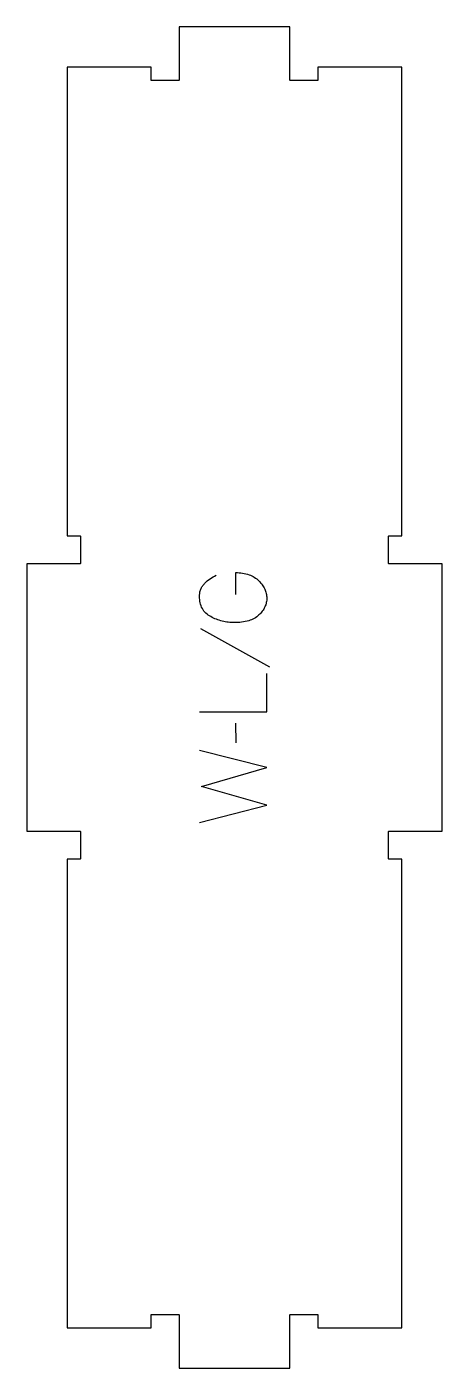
# Model space of a CAD drawing. Extents: x 0 to 186, y 0 to 600.
import ezdxf

# ---------------------------------------------------------------- set-up
doc = ezdxf.new("R2010")
doc.units = 0
doc.layers.add('1_ANYTOOL_1MMDEEP_LABELS_S', color=2, linetype='CONTINUOUS')
doc.layers.add('4_ANYTOOL_CUTTHROUGH_OUTSI', color=5, linetype='CONTINUOUS')

msp = doc.modelspace()

# ---------------------------------------------------------------- linework, layer by layer
at = {"layer": '1_ANYTOOL_1MMDEEP_LABELS_S'}
for p, q in [((77.6, 330.628571), (108.371429, 313.442857)), ((93.242857, 288.242857), (93.328571, 279.457143))]:
    msp.add_line(p, q, dxfattribs=at)
msp.add_lwpolyline([(93.328571, 345.842857), (93.371429, 355.614286, -0.031732), (96.378831, 355.346175, -0.048764), (99.296429, 354.601786, -0.050291), (101.606936, 353.492073, -0.060119), (103.614286, 351.907143, -0.036578), (105.100702, 350.175123, -0.050793), (106.260714, 348.216071, -0.051881), (106.928459, 346.263054, -0.053919), (107.171429, 344.214286, -0.055881), (106.964484, 342.179138, -0.055271), (106.314286, 340.239286, -0.05403), (105.155092, 338.31331, -0.038531), (103.657143, 336.628571, -0.067281), (101.546129, 335.080858, -0.049165), (99.125, 334.057143, -0.047412), (95.921081, 333.384216, -0.028075), (92.642857, 333.2, -0.03109), (89.951277, 333.367526, -0.031496), (87.301786, 333.869643, -0.031425), (84.673541, 334.720515, -0.02824), (82.164286, 335.878571, -0.064555), (80.012761, 337.407375, -0.078906), (78.3875, 339.473214, -0.076878), (77.41295, 342.096815, -0.050594), (77.128571, 344.9, -0.039946), (77.261368, 346.559561, -0.052714), (77.696429, 348.1625, -0.053511), (78.411763, 349.545697, -0.05153), (79.4, 350.75, -0.040443), (81.823142, 352.790224, -0.04035), (84.542857, 354.414286)], format="xyb", dxfattribs=at)
for points in [[(77.128571, 293.385714), (107.128571, 293.385714), (107.128571, 310.485714)], [(77.128571, 243.885714), (107.128571, 251.6), (78.028571, 260.042857), (107.128571, 268.528571), (77.128571, 276.028571)]]:
    msp.add_lwpolyline(points, dxfattribs=at)
at = {"layer": '4_ANYTOOL_CUTTHROUGH_OUTSI'}
msp.add_lwpolyline([(167.5, 18), (167.5, 227.5), (161.75, 227.5, -0.414214), (161.5, 227.75), (161.5, 239.75, -0.414214), (161.75, 240), (185.5, 240), (185.5, 359.5), (161.75, 359.5, -0.414214), (161.5, 359.75), (161.5, 371.75, -0.414214), (161.75, 372), (167.5, 372), (167.5, 581.5), (130, 581.5), (130, 575.75, -0.414214), (129.75, 575.5), (117.75, 575.5, -0.414214), (117.5, 575.75), (117.5, 599.5), (68, 599.5), (68, 575.75, -0.414214), (67.75, 575.5), (55.75, 575.5, -0.414214), (55.5, 575.75), (55.5, 581.5), (18, 581.5), (18, 372), (23.75, 372, -0.414214), (24, 371.75), (24, 359.75, -0.414214), (23.75, 359.5), (0, 359.5), (0, 240), (23.75, 240, -0.414214), (24, 239.75), (24, 227.75, -0.414214), (23.75, 227.5), (18, 227.5), (18, 18), (55.5, 18), (55.5, 23.75, -0.414214), (55.75, 24), (67.75, 24, -0.414214), (68, 23.75), (68, 0), (117.5, 0), (117.5, 23.75, -0.414214), (117.75, 24), (129.75, 24, -0.414214), (130, 23.75), (130, 18)], format="xyb", close=True, dxfattribs=at)

doc.saveas('drawing.dxf')
